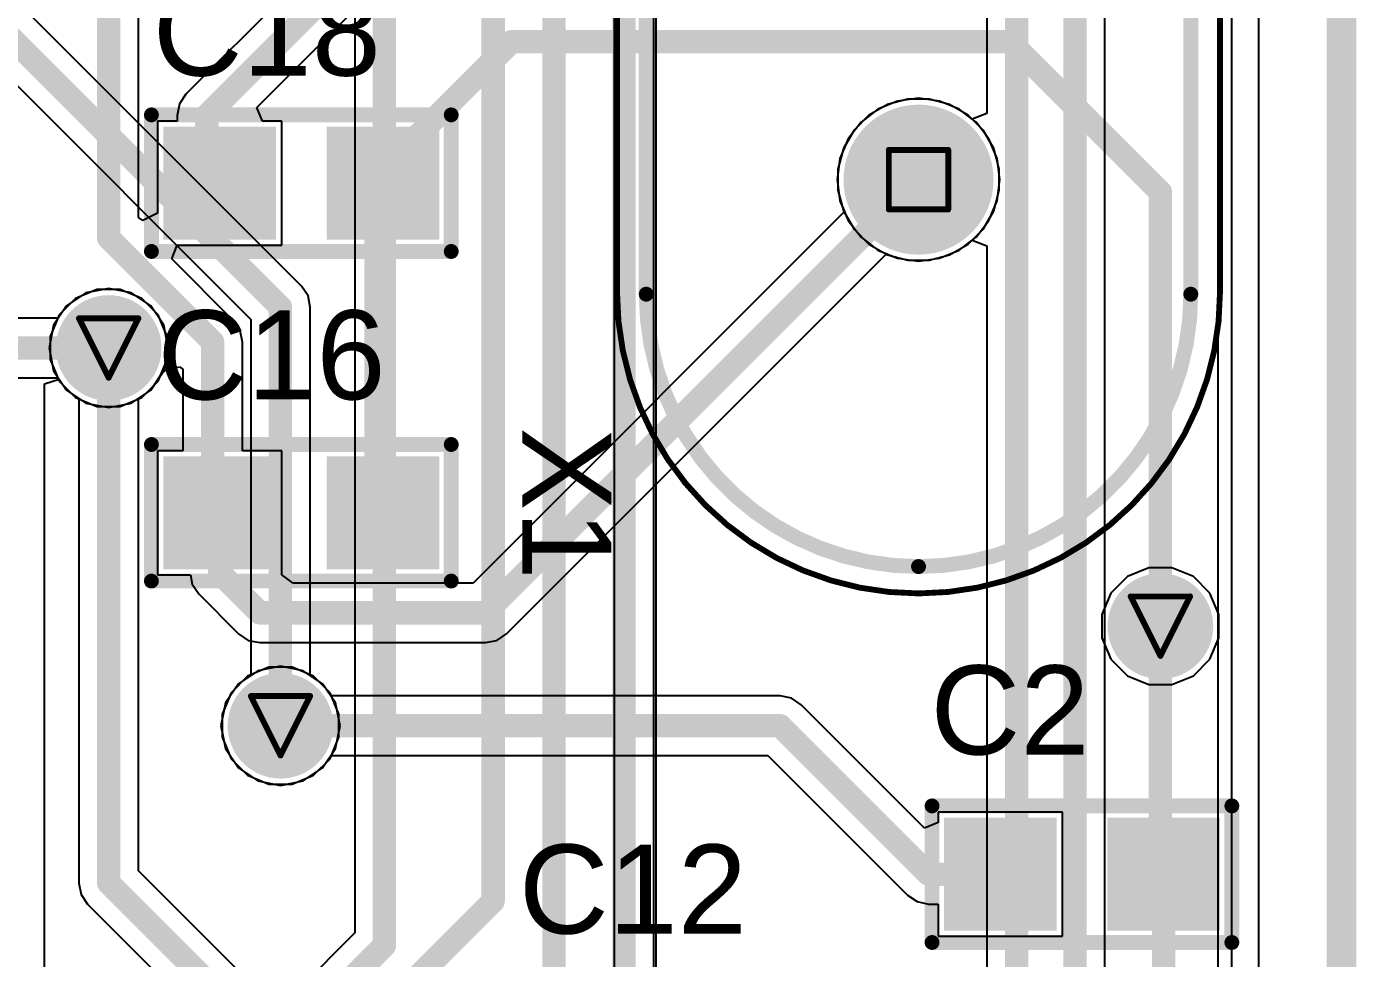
# Model space of a CAD drawing. Header units: inches. Extents: x 0 to 423, y -3 to 110.
# Drawn here: x 52.81 to 64.19, y 35.5 to 43.47 of the extents above; entities that cross this region are included whole.
import ezdxf

# ---------------------------------------------------------------- set-up
doc = ezdxf.new("R2010")
doc.units = ezdxf.units.IN
for name, color, linetype in [('Board Outline', 56, 'Continuous'), ('Bottom Layer', 5, 'Continuous'), ('Bottom Solder', 6, 'Continuous'), ('Drill Drawing', 1, 'Continuous'), ('Mechanical 1', 6, 'Continuous'), ('Mechanical 4', 56, 'Continuous'), ('Mid Layer', 16, 'Continuous'), ('Mid Layer 2', 76, 'Continuous'), ('Multi-Layer', 9, 'Continuous'), ('Pad Holes', 156, 'Continuous'), ('Top Layer', 1, 'Continuous'), ('Top Overlay', 2, 'Continuous'), ('Top Paste', 8, 'Continuous'), ('Top Solder', 216, 'Continuous'), ('Via Holes', 16, 'Continuous')]:
    doc.layers.add(name, color=color, linetype=linetype)
doc.styles.add('Arial', font='', dxfattribs={"height": 0.2})
doc.styles.get('Arial').set_extended_font_data('Arial')

# ---------------------------------------------------------------- blocks, each defined once
blk = doc.blocks.new('XTAL_HC49P488W43L1150T466H350_68')
at = {"layer": 'Bottom Layer'}
h = blk.add_hatch(color=5, dxfattribs=at)
edge = h.paths.add_edge_path()
edge.add_arc((-2.44, 0), 0.54, 0, 360)
h = blk.add_hatch(color=5, dxfattribs=at)
edge = h.paths.add_edge_path()
edge.add_arc((2.44, 0), 0.54, 0, 360)
at = {"layer": 'Bottom Solder'}
h = blk.add_hatch(color=6, dxfattribs=at)
edge = h.paths.add_edge_path()
edge.add_arc((-2.44, 0), 0.642, 0, 360)
h = blk.add_hatch(color=6, dxfattribs=at)
edge = h.paths.add_edge_path()
edge.add_arc((2.44, 0), 0.642, 0, 360)
at = {"layer": 'Mid Layer'}
h = blk.add_hatch(color=16, dxfattribs=at)
edge = h.paths.add_edge_path()
edge.add_arc((-2.44, 0), 0.54, 0, 360)
h = blk.add_hatch(color=16, dxfattribs=at)
edge = h.paths.add_edge_path()
edge.add_arc((2.44, 0), 0.54, 0, 360)
at = {"layer": 'Mid Layer 2'}
h = blk.add_hatch(color=76, dxfattribs=at)
edge = h.paths.add_edge_path()
edge.add_arc((-2.44, 0), 0.54, 0, 360)
h = blk.add_hatch(color=76, dxfattribs=at)
edge = h.paths.add_edge_path()
edge.add_arc((2.44, 0), 0.54, 0, 360)
at = {"layer": 'Multi-Layer'}
h = blk.add_hatch(color=9, dxfattribs=at)
edge = h.paths.add_edge_path()
edge.add_arc((-2.44, 0), 0.54, 0, 360)
h = blk.add_hatch(color=9, dxfattribs=at)
edge = h.paths.add_edge_path()
edge.add_arc((2.44, 0), 0.54, 0, 360)
at = {"layer": 'Pad Holes'}
h = blk.add_hatch(color=7, dxfattribs=at)
edge = h.paths.add_edge_path()
edge.add_arc((-2.44, 0), 0.34, 0, 360)
h = blk.add_hatch(color=7, dxfattribs=at)
edge = h.paths.add_edge_path()
edge.add_arc((2.44, 0), 0.34, 0, 360)
at = {"layer": 'Top Layer'}
h = blk.add_hatch(color=1, dxfattribs=at)
edge = h.paths.add_edge_path()
edge.add_arc((-2.44, 0), 0.54, 0, 360)
h = blk.add_hatch(color=1, dxfattribs=at)
edge = h.paths.add_edge_path()
edge.add_arc((2.44, 0), 0.54, 0, 360)
at = {"layer": 'Top Solder'}
h = blk.add_hatch(color=216, dxfattribs=at)
edge = h.paths.add_edge_path()
edge.add_arc((-2.44, 0), 0.642, 0, 360)
h = blk.add_hatch(color=216, dxfattribs=at)
edge = h.paths.add_edge_path()
edge.add_arc((2.44, 0), 0.642, 0, 360)
at = {"layer": 'Mechanical 1'}
for points in [[(-5.75, 0, 0.127, 0.127, -0.414214), (-3.42, 2.33, 0.127, 0.127, 0)], [(3.42, 2.33, 0.127, 0.127, 0), (-3.42, 2.33, 0.127, 0.127, 0)], [(3.42, 2.33, 0.127, 0.127, -0.414214), (5.75, 0, 0.127, 0.127, 0)], [(-3.42, -2.33, 0.127, 0.127, -0.414214), (-5.75, 0, 0.127, 0.127, 0)], [(5.75, 0, 0.127, 0.127, -0.414214), (3.42, -2.33, 0.127, 0.127, 0)], [(3.42, -2.33, 0.127, 0.127, 0), (-3.42, -2.33, 0.127, 0.127, 0)]]:
    blk.add_lwpolyline(points, format="xyseb", dxfattribs=at)
for points in [[(-3.452, 2.33, 0.0635, 0.0635, 1), (-3.388, 2.33, 0.0635, 0.0635, 1)], [(-3.452, 2.33, 0.0635, 0.0635, 1), (-3.388, 2.33, 0.0635, 0.0635, 1)], [(3.388, 2.33, 0.0635, 0.0635, 1), (3.452, 2.33, 0.0635, 0.0635, 1)], [(3.388, 2.33, 0.0635, 0.0635, 1), (3.452, 2.33, 0.0635, 0.0635, 1)], [(-5.782, 0, 0.0635, 0.0635, 1), (-5.718, 0, 0.0635, 0.0635, 1)], [(-5.782, 0, 0.0635, 0.0635, 1), (-5.718, 0, 0.0635, 0.0635, 1)], [(5.718, 0, 0.0635, 0.0635, 1), (5.782, 0, 0.0635, 0.0635, 1)], [(5.718, 0, 0.0635, 0.0635, 1), (5.782, 0, 0.0635, 0.0635, 1)], [(-3.452, -2.33, 0.0635, 0.0635, 1), (-3.388, -2.33, 0.0635, 0.0635, 1)], [(-3.452, -2.33, 0.0635, 0.0635, 1), (-3.388, -2.33, 0.0635, 0.0635, 1)], [(3.388, -2.33, 0.0635, 0.0635, 1), (3.452, -2.33, 0.0635, 0.0635, 1)], [(3.388, -2.33, 0.0635, 0.0635, 1), (3.452, -2.33, 0.0635, 0.0635, 1)]]:
    blk.add_lwpolyline(points, format="xyseb", close=True, dxfattribs=at)
at = {"layer": 'Mechanical 4'}
for points in [[(-6, -0.005, 0.05, 0.05, -0.414214), (-3.415, 2.58, 0.05, 0.05, 0)], [(3.4, 2.58, 0.05, 0.05, 0), (-3.41, 2.58, 0.05, 0.05, 0)], [(3.4, 2.58, 0.05, 0.05, -1), (3.4, -2.58, 0.05, 0.05, 0)], [(-3.322, -2.581, 0.05, 0.05, -0.424475), (-6, 0.005, 0.05, 0.05, 0)], [(3.4, -2.58, 0.05, 0.05, 0), (-3.3, -2.58, 0.05, 0.05, 0)]]:
    blk.add_lwpolyline(points, format="xyseb", dxfattribs=at)
for points in [[(-3.427, 2.58, 0.025, 0.025, 1), (-3.403, 2.58, 0.025, 0.025, 1)], [(-3.423, 2.58, 0.025, 0.025, 1), (-3.398, 2.58, 0.025, 0.025, 1)], [(3.388, 2.58, 0.025, 0.025, 1), (3.413, 2.58, 0.025, 0.025, 1)], [(3.388, 2.58, 0.025, 0.025, 1), (3.413, 2.58, 0.025, 0.025, 1)], [(-6.013, 0.005, 0.025, 0.025, 1), (-5.988, 0.005, 0.025, 0.025, 1)], [(-6.013, -0.005, 0.025, 0.025, 1), (-5.988, -0.005, 0.025, 0.025, 1)], [(-3.335, -2.581, 0.025, 0.025, 1), (-3.31, -2.581, 0.025, 0.025, 1)], [(-3.313, -2.58, 0.025, 0.025, 1), (-3.288, -2.58, 0.025, 0.025, 1)], [(3.388, -2.58, 0.025, 0.025, 1), (3.413, -2.58, 0.025, 0.025, 1)], [(3.388, -2.58, 0.025, 0.025, 1), (3.413, -2.58, 0.025, 0.025, 1)]]:
    blk.add_lwpolyline(points, format="xyseb", close=True, dxfattribs=at)
at = {"layer": 'Top Overlay'}
for points in [[(-5.75, 0, 0.127, 0.127, -0.414214), (-3.42, 2.33, 0.127, 0.127, 0)], [(3.42, 2.33, 0.127, 0.127, 0), (-3.42, 2.33, 0.127, 0.127, 0)], [(3.42, 2.33, 0.127, 0.127, -0.414214), (5.75, 0, 0.127, 0.127, 0)], [(-3.42, -2.33, 0.127, 0.127, -0.414214), (-5.75, 0, 0.127, 0.127, 0)], [(5.75, 0, 0.127, 0.127, -0.414214), (3.42, -2.33, 0.127, 0.127, 0)], [(3.42, -2.33, 0.127, 0.127, 0), (-3.42, -2.33, 0.127, 0.127, 0)]]:
    blk.add_lwpolyline(points, format="xyseb", dxfattribs=at)
for points in [[(-3.452, 2.33, 0.0635, 0.0635, 1), (-3.388, 2.33, 0.0635, 0.0635, 1)], [(-3.452, 2.33, 0.0635, 0.0635, 1), (-3.388, 2.33, 0.0635, 0.0635, 1)], [(3.388, 2.33, 0.0635, 0.0635, 1), (3.452, 2.33, 0.0635, 0.0635, 1)], [(3.388, 2.33, 0.0635, 0.0635, 1), (3.452, 2.33, 0.0635, 0.0635, 1)], [(-5.782, 0, 0.0635, 0.0635, 1), (-5.718, 0, 0.0635, 0.0635, 1)], [(-5.782, 0, 0.0635, 0.0635, 1), (-5.718, 0, 0.0635, 0.0635, 1)], [(5.718, 0, 0.0635, 0.0635, 1), (5.782, 0, 0.0635, 0.0635, 1)], [(5.718, 0, 0.0635, 0.0635, 1), (5.782, 0, 0.0635, 0.0635, 1)], [(-3.452, -2.33, 0.0635, 0.0635, 1), (-3.388, -2.33, 0.0635, 0.0635, 1)], [(-3.452, -2.33, 0.0635, 0.0635, 1), (-3.388, -2.33, 0.0635, 0.0635, 1)], [(3.388, -2.33, 0.0635, 0.0635, 1), (3.452, -2.33, 0.0635, 0.0635, 1)], [(3.388, -2.33, 0.0635, 0.0635, 1), (3.452, -2.33, 0.0635, 0.0635, 1)]]:
    blk.add_lwpolyline(points, format="xyseb", close=True, dxfattribs=at)
blk = doc.blocks.new('0603C_TBD_70')
at = {"layer": 'Top Layer'}
for points in [[(-0.381, 0.381), (0.381, 0.381), (0.381, -0.381), (-0.381, -0.381)], [(1.016, 0.381), (1.778, 0.381), (1.778, -0.381), (1.016, -0.381)]]:
    blk.add_hatch(color=1, dxfattribs=at).paths.add_polyline_path(points)
at = {"layer": 'Top Paste'}
for points in [[(-0.381, 0.381), (0.381, 0.381), (0.381, -0.381), (-0.381, -0.381)], [(1.016, 0.381), (1.778, 0.381), (1.778, -0.381), (1.016, -0.381)]]:
    blk.add_hatch(color=8, dxfattribs=at).paths.add_polyline_path(points)
at = {"layer": 'Top Solder'}
for points in [[(-0.4826, 0.4826), (0.4826, 0.4826), (0.4826, -0.4826), (-0.4826, -0.4826)], [(0.9144, 0.4826), (1.8796, 0.4826), (1.8796, -0.4826), (0.9144, -0.4826)]]:
    blk.add_hatch(color=216, dxfattribs=at).paths.add_polyline_path(points)
at = {"layer": 'Top Overlay'}
for points in [[(-0.5842, 0.5842, 0.127, 0.127, 0), (-0.5842, -0.5842, 0.127, 0.127, 0)], [(1.9812, 0.5842, 0.127, 0.127, 0), (-0.5842, 0.5842, 0.127, 0.127, 0)], [(1.9812, 0.5842, 0.127, 0.127, 0), (1.9812, -0.5842, 0.127, 0.127, 0)], [(1.9812, -0.5842, 0.127, 0.127, 0), (-0.5842, -0.5842, 0.127, 0.127, 0)]]:
    blk.add_lwpolyline(points, format="xyseb", dxfattribs=at)
for points in [[(-0.61595, 0.5842, 0.0635, 0.0635, 1), (-0.55245, 0.5842, 0.0635, 0.0635, 1)], [(-0.61595, 0.5842, 0.0635, 0.0635, 1), (-0.55245, 0.5842, 0.0635, 0.0635, 1)], [(1.94945, 0.5842, 0.0635, 0.0635, 1), (2.01295, 0.5842, 0.0635, 0.0635, 1)], [(1.94945, 0.5842, 0.0635, 0.0635, 1), (2.01295, 0.5842, 0.0635, 0.0635, 1)], [(-0.61595, -0.5842, 0.0635, 0.0635, 1), (-0.55245, -0.5842, 0.0635, 0.0635, 1)], [(-0.61595, -0.5842, 0.0635, 0.0635, 1), (-0.55245, -0.5842, 0.0635, 0.0635, 1)], [(1.94945, -0.5842, 0.0635, 0.0635, 1), (2.01295, -0.5842, 0.0635, 0.0635, 1)], [(1.94945, -0.5842, 0.0635, 0.0635, 1), (2.01295, -0.5842, 0.0635, 0.0635, 1)]]:
    blk.add_lwpolyline(points, format="xyseb", close=True, dxfattribs=at)
blk = doc.blocks.new('0603C_TBD_82')
at = {"layer": 'Top Layer'}
for points in [[(-0.381, 0.381), (0.381, 0.381), (0.381, -0.381), (-0.381, -0.381)], [(1.016, 0.381), (1.778, 0.381), (1.778, -0.381), (1.016, -0.381)]]:
    blk.add_hatch(color=1, dxfattribs=at).paths.add_polyline_path(points)
at = {"layer": 'Top Paste'}
for points in [[(-0.381, 0.381), (0.381, 0.381), (0.381, -0.381), (-0.381, -0.381)], [(1.016, 0.381), (1.778, 0.381), (1.778, -0.381), (1.016, -0.381)]]:
    blk.add_hatch(color=8, dxfattribs=at).paths.add_polyline_path(points)
at = {"layer": 'Top Solder'}
for points in [[(-0.4826, 0.4826), (0.4826, 0.4826), (0.4826, -0.4826), (-0.4826, -0.4826)], [(0.9144, 0.4826), (1.8796, 0.4826), (1.8796, -0.4826), (0.9144, -0.4826)]]:
    blk.add_hatch(color=216, dxfattribs=at).paths.add_polyline_path(points)
at = {"layer": 'Top Overlay'}
for points in [[(1.9812, 0.5842, 0.127, 0.127, 0), (-0.5842, 0.5842, 0.127, 0.127, 0)], [(-0.5842, 0.5842, 0.127, 0.127, 0), (-0.5842, -0.5842, 0.127, 0.127, 0)], [(1.9812, 0.5842, 0.127, 0.127, 0), (1.9812, -0.5842, 0.127, 0.127, 0)], [(1.9812, -0.5842, 0.127, 0.127, 0), (-0.5842, -0.5842, 0.127, 0.127, 0)]]:
    blk.add_lwpolyline(points, format="xyseb", dxfattribs=at)
for points in [[(-0.61595, 0.5842, 0.0635, 0.0635, 1), (-0.55245, 0.5842, 0.0635, 0.0635, 1)], [(-0.61595, 0.5842, 0.0635, 0.0635, 1), (-0.55245, 0.5842, 0.0635, 0.0635, 1)], [(1.94945, 0.5842, 0.0635, 0.0635, 1), (2.01295, 0.5842, 0.0635, 0.0635, 1)], [(1.94945, 0.5842, 0.0635, 0.0635, 1), (2.01295, 0.5842, 0.0635, 0.0635, 1)], [(-0.61595, -0.5842, 0.0635, 0.0635, 1), (-0.55245, -0.5842, 0.0635, 0.0635, 1)], [(-0.61595, -0.5842, 0.0635, 0.0635, 1), (-0.55245, -0.5842, 0.0635, 0.0635, 1)], [(1.94945, -0.5842, 0.0635, 0.0635, 1), (2.01295, -0.5842, 0.0635, 0.0635, 1)], [(1.94945, -0.5842, 0.0635, 0.0635, 1), (2.01295, -0.5842, 0.0635, 0.0635, 1)]]:
    blk.add_lwpolyline(points, format="xyseb", close=True, dxfattribs=at)
blk = doc.blocks.new('0603C_TBD_84')
at = {"layer": 'Top Layer'}
for points in [[(-0.381, 0.381), (0.381, 0.381), (0.381, -0.381), (-0.381, -0.381)], [(1.016, 0.381), (1.778, 0.381), (1.778, -0.381), (1.016, -0.381)]]:
    blk.add_hatch(color=1, dxfattribs=at).paths.add_polyline_path(points)
at = {"layer": 'Top Paste'}
for points in [[(-0.381, 0.381), (0.381, 0.381), (0.381, -0.381), (-0.381, -0.381)], [(1.016, 0.381), (1.778, 0.381), (1.778, -0.381), (1.016, -0.381)]]:
    blk.add_hatch(color=8, dxfattribs=at).paths.add_polyline_path(points)
at = {"layer": 'Top Solder'}
for points in [[(-0.4826, 0.4826), (0.4826, 0.4826), (0.4826, -0.4826), (-0.4826, -0.4826)], [(0.9144, 0.4826), (1.8796, 0.4826), (1.8796, -0.4826), (0.9144, -0.4826)]]:
    blk.add_hatch(color=216, dxfattribs=at).paths.add_polyline_path(points)
at = {"layer": 'Top Overlay'}
for points in [[(1.9812, 0.5842, 0.127, 0.127, 0), (-0.5842, 0.5842, 0.127, 0.127, 0)], [(-0.5842, 0.5842, 0.127, 0.127, 0), (-0.5842, -0.5842, 0.127, 0.127, 0)], [(1.9812, 0.5842, 0.127, 0.127, 0), (1.9812, -0.5842, 0.127, 0.127, 0)], [(1.9812, -0.5842, 0.127, 0.127, 0), (-0.5842, -0.5842, 0.127, 0.127, 0)]]:
    blk.add_lwpolyline(points, format="xyseb", dxfattribs=at)
for points in [[(-0.61595, 0.5842, 0.0635, 0.0635, 1), (-0.55245, 0.5842, 0.0635, 0.0635, 1)], [(-0.61595, 0.5842, 0.0635, 0.0635, 1), (-0.55245, 0.5842, 0.0635, 0.0635, 1)], [(1.94945, 0.5842, 0.0635, 0.0635, 1), (2.01295, 0.5842, 0.0635, 0.0635, 1)], [(1.94945, 0.5842, 0.0635, 0.0635, 1), (2.01295, 0.5842, 0.0635, 0.0635, 1)], [(-0.61595, -0.5842, 0.0635, 0.0635, 1), (-0.55245, -0.5842, 0.0635, 0.0635, 1)], [(-0.61595, -0.5842, 0.0635, 0.0635, 1), (-0.55245, -0.5842, 0.0635, 0.0635, 1)], [(1.94945, -0.5842, 0.0635, 0.0635, 1), (2.01295, -0.5842, 0.0635, 0.0635, 1)], [(1.94945, -0.5842, 0.0635, 0.0635, 1), (2.01295, -0.5842, 0.0635, 0.0635, 1)]]:
    blk.add_lwpolyline(points, format="xyseb", close=True, dxfattribs=at)

msp = doc.modelspace()

# ---------------------------------------------------------------- hatches: boundary and pattern name
at = {"layer": 'Bottom Layer'}
h = msp.add_hatch(color=5, dxfattribs=at)
edge = h.paths.add_edge_path()
edge.add_arc((53.51, 40.72), 0.35, 0, 360)
h = msp.add_hatch(color=5, dxfattribs=at)
edge = h.paths.add_edge_path()
edge.add_arc((62.51, 38.34), 0.35, 0, 360)
h = msp.add_hatch(color=5, dxfattribs=at)
edge = h.paths.add_edge_path()
edge.add_arc((54.98, 37.488), 0.35, 0, 360)
at = {"layer": 'Bottom Solder'}
h = msp.add_hatch(color=6, dxfattribs=at)
edge = h.paths.add_edge_path()
edge.add_arc((53.51, 40.72), 0.452, 0, 360)
h = msp.add_hatch(color=6, dxfattribs=at)
edge = h.paths.add_edge_path()
edge.add_arc((62.51, 38.34), 0.452, 0, 360)
h = msp.add_hatch(color=6, dxfattribs=at)
edge = h.paths.add_edge_path()
edge.add_arc((54.98, 37.488), 0.452, 0, 360)
at = {"layer": 'Mid Layer'}
h = msp.add_hatch(color=16, dxfattribs=at)
edge = h.paths.add_edge_path()
edge.add_arc((53.51, 40.72), 0.35, 0, 360)
h = msp.add_hatch(color=16, dxfattribs=at)
edge = h.paths.add_edge_path()
edge.add_arc((62.51, 38.34), 0.35, 0, 360)
h = msp.add_hatch(color=16, dxfattribs=at)
edge = h.paths.add_edge_path()
edge.add_arc((54.98, 37.488), 0.35, 0, 360)
at = {"layer": 'Mid Layer 2'}
h = msp.add_hatch(color=76, dxfattribs=at)
edge = h.paths.add_edge_path()
edge.add_arc((53.51, 40.72), 0.35, 0, 360)
h = msp.add_hatch(color=76, dxfattribs=at)
edge = h.paths.add_edge_path()
edge.add_arc((62.51, 38.34), 0.35, 0, 360)
h = msp.add_hatch(color=76, dxfattribs=at)
edge = h.paths.add_edge_path()
edge.add_arc((54.98, 37.488), 0.35, 0, 360)
at = {"layer": 'Top Layer'}
h = msp.add_hatch(color=1, dxfattribs=at)
edge = h.paths.add_edge_path()
edge.add_arc((53.51, 40.72), 0.35, 0, 360)
h = msp.add_hatch(color=1, dxfattribs=at)
edge = h.paths.add_edge_path()
edge.add_arc((62.51, 38.34), 0.35, 0, 360)
h = msp.add_hatch(color=1, dxfattribs=at)
edge = h.paths.add_edge_path()
edge.add_arc((54.98, 37.488), 0.35, 0, 360)
at = {"layer": 'Top Solder'}
h = msp.add_hatch(color=216, dxfattribs=at)
edge = h.paths.add_edge_path()
edge.add_arc((53.51, 40.72), 0.452, 0, 360)
h = msp.add_hatch(color=216, dxfattribs=at)
edge = h.paths.add_edge_path()
edge.add_arc((62.51, 38.34), 0.452, 0, 360)
h = msp.add_hatch(color=216, dxfattribs=at)
edge = h.paths.add_edge_path()
edge.add_arc((54.98, 37.488), 0.452, 0, 360)
at = {"layer": 'Via Holes'}
h = msp.add_hatch(color=7, dxfattribs=at)
edge = h.paths.add_edge_path()
edge.add_arc((53.51, 40.72), 0.25, 0, 360)
h = msp.add_hatch(color=7, dxfattribs=at)
edge = h.paths.add_edge_path()
edge.add_arc((62.51, 38.34), 0.25, 0, 360)
h = msp.add_hatch(color=7, dxfattribs=at)
edge = h.paths.add_edge_path()
edge.add_arc((54.98, 37.488), 0.25, 0, 360)

# ---------------------------------------------------------------- linework, layer by layer
at = {"layer": 'Board Outline'}
msp.add_lwpolyline([(64.06, 0, 0.254, 0.254, 0), (64.06, 79.42, 0.254, 0.254, 0)], format="xyseb", dxfattribs=at)
at = {"layer": 'Bottom Layer'}
for p, q in [((58.175, 33.05), (58.175, 50.27)), ((62.035, 7.36), (62.035, 49.815)), ((55.615, 48.329), (55.615, 35.715)), ((61.025, 46.474), (61.025, 42.726)), ((55.161, 41.25), (51.645, 44.765)), ((51.285, 44.405), (54.725, 40.964)), ((63, 44.11), (63, 42.763)), ((60.26, 42.832), (60.092, 42.763)), ((60.44, 42.856), (60.26, 42.832)), ((60.62, 42.832), (60.44, 42.856)), ((60.788, 42.763), (60.62, 42.832)), ((60.092, 42.763), (59.948, 42.652)), ((60.898, 42.678), (60.788, 42.763)), ((61.025, 42.726), (60.898, 42.678)), ((63, 42.763), (63, 41.25)), ((59.948, 42.652), (59.837, 42.508)), ((59.837, 42.508), (59.768, 42.34)), ((59.768, 42.34), (59.744, 42.16)), ((59.744, 42.16), (59.768, 41.98)), ((59.768, 41.98), (59.837, 41.812)), ((59.837, 41.812), (59.948, 41.668)), ((59.948, 41.668), (60.092, 41.557)), ((60.092, 41.557), (60.26, 41.488)), ((60.62, 41.488), (60.788, 41.557)), ((60.788, 41.557), (60.898, 41.642)), ((60.898, 41.642), (61.025, 41.594)), ((61.025, 41.594), (61.025, 8.049)), ((60.26, 41.488), (60.44, 41.464)), ((60.44, 41.464), (60.62, 41.488)), ((53.51, 41.23), (53.315, 41.191)), ((53.705, 41.191), (53.51, 41.23)), ((55.216, 41.167), (55.161, 41.25)), ((63, 41.25), (63, 40.249)), ((53.149, 41.08), (53.079, 40.975)), ((53.315, 41.191), (53.149, 41.08)), ((53.87, 41.08), (53.705, 41.191)), ((53.981, 40.915), (53.87, 41.08)), ((55.235, 41.07), (55.216, 41.167)), ((53.079, 40.975), (52.237, 40.975)), ((55.235, 37.919), (55.235, 41.07)), ((54.02, 40.72), (53.981, 40.915)), ((54.725, 40.964), (54.725, 37.919)), ((53.981, 40.525), (54.02, 40.72)), ((53.87, 40.36), (53.981, 40.525)), ((52.131, 40.465), (53.079, 40.465)), ((53.079, 40.465), (53.149, 40.36)), ((53.149, 40.36), (53.315, 40.249)), ((53.705, 40.249), (53.87, 40.36)), ((53.315, 40.249), (53.51, 40.21)), ((53.51, 40.21), (53.705, 40.249)), ((63, 40.249), (63, 38.867)), ((63, 38.867), (63, 37.488)), ((54.725, 37.919), (54.62, 37.848)), ((55.341, 37.848), (55.235, 37.919)), ((54.62, 37.848), (54.509, 37.683)), ((55.451, 37.683), (55.341, 37.848)), ((54.509, 37.683), (54.471, 37.488)), ((55.49, 37.488), (55.451, 37.683)), ((54.471, 37.488), (54.509, 37.293)), ((55.451, 37.293), (55.49, 37.488)), ((63, 37.488), (63, 36.463)), ((54.509, 37.293), (54.62, 37.128)), ((55.341, 37.128), (55.451, 37.293)), ((54.62, 37.128), (54.785, 37.017)), ((55.175, 37.017), (55.341, 37.128)), ((54.785, 37.017), (54.98, 36.978)), ((54.98, 36.978), (55.175, 37.017)), ((63, 36.463), (63, 35.417)), ((55.615, 35.715), (54.41, 34.51))]:
    msp.add_line(p, q, dxfattribs=at)
for points in [[(57.92, 30.007, 0.2, 0.2, 0), (57.92, 50.27, 0.2, 0.2, 0)], [(61.28, 50.29, 0.2, 0.2, 0), (61.28, 7.943, 0.2, 0.2, 0)], [(57.32, 35.296, 0.2, 0.2, 0), (57.32, 49.85, 0.2, 0.2, 0)], [(61.78, 49.815, 0.2, 0.2, 0), (61.78, 7.173, 0.2, 0.2, 0)], [(56.8, 35.988, 0.2, 0.2, 0), (56.8, 49.245, 0.2, 0.2, 0)], [(55.87, 35.609, 0.2, 0.2, 0), (55.87, 48.76, 0.2, 0.2, 0)], [(51.16, 44.89, 0.2, 0.2, 0), (54.98, 41.07, 0.2, 0.2, 0)], [(54.98, 37.488, 0.2, 0.2, 0), (54.98, 41.07, 0.2, 0.2, 0)], [(52.131, 40.72, 0.2, 0.2, 0), (53.51, 40.72, 0.2, 0.2, 0)], [(54.98, 34.168, 0.2, 0.2, 0), (56.8, 35.988, 0.2, 0.2, 0)], [(54.59, 34.33, 0.2, 0.2, 0), (55.87, 35.609, 0.2, 0.2, 0)]]:
    msp.add_lwpolyline(points, format="xyseb", dxfattribs=at)
for points in [[(54.93, 41.07, 0.1, 0.1, 1), (55.03, 41.07, 0.1, 0.1, 1)], [(54.93, 41.07, 0.1, 0.1, 1), (55.03, 41.07, 0.1, 0.1, 1)], [(53.46, 40.72, 0.1, 0.1, 1), (53.56, 40.72, 0.1, 0.1, 1)], [(54.93, 37.488, 0.1, 0.1, 1), (55.03, 37.488, 0.1, 0.1, 1)], [(56.75, 35.988, 0.1, 0.1, 1), (56.85, 35.988, 0.1, 0.1, 1)], [(56.75, 35.988, 0.1, 0.1, 1), (56.85, 35.988, 0.1, 0.1, 1)], [(55.82, 35.609, 0.1, 0.1, 1), (55.92, 35.609, 0.1, 0.1, 1)], [(55.82, 35.609, 0.1, 0.1, 1), (55.92, 35.609, 0.1, 0.1, 1)]]:
    msp.add_lwpolyline(points, format="xyseb", close=True, dxfattribs=at)
at = {"layer": 'Drill Drawing'}
for points in [[(60.186, 42.414, 0.0508, 0.0508, 0), (60.694, 42.414, 0.0508, 0.0508, 0)], [(60.186, 41.906, 0.0508, 0.0508, 0), (60.186, 42.414, 0.0508, 0.0508, 0)], [(60.694, 41.906, 0.0508, 0.0508, 0), (60.694, 42.414, 0.0508, 0.0508, 0)], [(60.186, 41.906, 0.0508, 0.0508, 0), (60.694, 41.906, 0.0508, 0.0508, 0)], [(53.256, 40.974, 0.0508, 0.0508, 0), (53.764, 40.974, 0.0508, 0.0508, 0)], [(53.256, 40.974, 0.0508, 0.0508, 0), (53.51, 40.466, 0.0508, 0.0508, 0)], [(53.51, 40.466, 0.0508, 0.0508, 0), (53.764, 40.974, 0.0508, 0.0508, 0)], [(62.256, 38.594, 0.0508, 0.0508, 0), (62.764, 38.594, 0.0508, 0.0508, 0)], [(62.256, 38.594, 0.0508, 0.0508, 0), (62.51, 38.086, 0.0508, 0.0508, 0)], [(62.51, 38.086, 0.0508, 0.0508, 0), (62.764, 38.594, 0.0508, 0.0508, 0)], [(54.726, 37.742, 0.0508, 0.0508, 0), (55.234, 37.742, 0.0508, 0.0508, 0)], [(54.726, 37.742, 0.0508, 0.0508, 0), (54.98, 37.234, 0.0508, 0.0508, 0)], [(54.98, 37.234, 0.0508, 0.0508, 0), (55.234, 37.742, 0.0508, 0.0508, 0)]]:
    msp.add_lwpolyline(points, format="xyseb", dxfattribs=at)
for points in [[(60.173, 42.414, 0.0254, 0.0254, 1), (60.199, 42.414, 0.0254, 0.0254, 1)], [(60.173, 42.414, 0.0254, 0.0254, 1), (60.199, 42.414, 0.0254, 0.0254, 1)], [(60.681, 42.414, 0.0254, 0.0254, 1), (60.707, 42.414, 0.0254, 0.0254, 1)], [(60.681, 42.414, 0.0254, 0.0254, 1), (60.707, 42.414, 0.0254, 0.0254, 1)], [(60.173, 41.906, 0.0254, 0.0254, 1), (60.199, 41.906, 0.0254, 0.0254, 1)], [(60.173, 41.906, 0.0254, 0.0254, 1), (60.199, 41.906, 0.0254, 0.0254, 1)], [(60.681, 41.906, 0.0254, 0.0254, 1), (60.707, 41.906, 0.0254, 0.0254, 1)], [(60.681, 41.906, 0.0254, 0.0254, 1), (60.707, 41.906, 0.0254, 0.0254, 1)], [(53.243, 40.974, 0.0254, 0.0254, 1), (53.269, 40.974, 0.0254, 0.0254, 1)], [(53.243, 40.974, 0.0254, 0.0254, 1), (53.269, 40.974, 0.0254, 0.0254, 1)], [(53.751, 40.974, 0.0254, 0.0254, 1), (53.777, 40.974, 0.0254, 0.0254, 1)], [(53.751, 40.974, 0.0254, 0.0254, 1), (53.777, 40.974, 0.0254, 0.0254, 1)], [(53.497, 40.466, 0.0254, 0.0254, 1), (53.523, 40.466, 0.0254, 0.0254, 1)], [(53.497, 40.466, 0.0254, 0.0254, 1), (53.523, 40.466, 0.0254, 0.0254, 1)], [(62.243, 38.594, 0.0254, 0.0254, 1), (62.269, 38.594, 0.0254, 0.0254, 1)], [(62.243, 38.594, 0.0254, 0.0254, 1), (62.269, 38.594, 0.0254, 0.0254, 1)], [(62.751, 38.594, 0.0254, 0.0254, 1), (62.777, 38.594, 0.0254, 0.0254, 1)], [(62.751, 38.594, 0.0254, 0.0254, 1), (62.777, 38.594, 0.0254, 0.0254, 1)], [(62.497, 38.086, 0.0254, 0.0254, 1), (62.523, 38.086, 0.0254, 0.0254, 1)], [(62.497, 38.086, 0.0254, 0.0254, 1), (62.523, 38.086, 0.0254, 0.0254, 1)], [(54.714, 37.742, 0.0254, 0.0254, 1), (54.739, 37.742, 0.0254, 0.0254, 1)], [(54.714, 37.742, 0.0254, 0.0254, 1), (54.739, 37.742, 0.0254, 0.0254, 1)], [(55.222, 37.742, 0.0254, 0.0254, 1), (55.247, 37.742, 0.0254, 0.0254, 1)], [(55.222, 37.742, 0.0254, 0.0254, 1), (55.247, 37.742, 0.0254, 0.0254, 1)], [(54.968, 37.234, 0.0254, 0.0254, 1), (54.993, 37.234, 0.0254, 0.0254, 1)], [(54.968, 37.234, 0.0254, 0.0254, 1), (54.993, 37.234, 0.0254, 0.0254, 1)]]:
    msp.add_lwpolyline(points, format="xyseb", close=True, dxfattribs=at)
at = {"layer": 'Mechanical 1'}
msp.add_lwpolyline([(64.06, 0, 0.254, 0.254, 0), (64.06, 79.42, 0.254, 0.254, 0)], format="xyseb", dxfattribs=at)
at = {"layer": 'Mid Layer'}
for p, q in [((63.119, 43.989), (63.119, 42.763)), ((60.26, 42.832), (60.092, 42.763)), ((60.44, 42.856), (60.26, 42.832)), ((60.62, 42.832), (60.44, 42.856)), ((60.788, 42.763), (60.62, 42.832)), ((60.092, 42.763), (59.948, 42.652)), ((60.932, 42.652), (60.788, 42.763)), ((63.119, 42.763), (63.119, 41.512)), ((59.948, 42.652), (59.837, 42.508)), ((61.043, 42.508), (60.932, 42.652)), ((59.837, 42.508), (59.768, 42.34)), ((61.112, 42.34), (61.043, 42.508)), ((59.768, 42.34), (59.744, 42.16)), ((61.136, 42.16), (61.112, 42.34)), ((59.744, 42.16), (59.768, 41.98)), ((61.112, 41.98), (61.136, 42.16)), ((59.768, 41.98), (59.837, 41.812)), ((61.043, 41.812), (61.112, 41.98)), ((59.837, 41.812), (59.948, 41.668)), ((60.932, 41.668), (61.043, 41.812)), ((59.948, 41.668), (60.092, 41.557)), ((60.788, 41.557), (60.932, 41.668)), ((60.092, 41.557), (60.26, 41.488)), ((60.62, 41.488), (60.788, 41.557)), ((60.26, 41.488), (60.44, 41.464)), ((60.44, 41.464), (60.62, 41.488)), ((63.119, 41.512), (63.119, 40.36)), ((53.51, 41.23), (53.315, 41.191)), ((53.705, 41.191), (53.51, 41.23)), ((53.149, 41.08), (53.039, 40.915)), ((53.315, 41.191), (53.149, 41.08)), ((53.87, 41.08), (53.705, 41.191)), ((53.981, 40.915), (53.87, 41.08)), ((53.039, 40.915), (53, 40.72)), ((54.02, 40.72), (53.981, 40.915)), ((53, 40.72), (53.039, 40.525)), ((53.981, 40.525), (54.02, 40.72)), ((53.039, 40.525), (53.149, 40.36)), ((53.87, 40.36), (53.981, 40.525)), ((53.149, 40.36), (53.315, 40.249)), ((53.705, 40.249), (53.87, 40.36)), ((63.119, 40.36), (63.119, 38.867)), ((53.315, 40.249), (53.51, 40.21)), ((53.51, 40.21), (53.705, 40.249)), ((63.119, 38.867), (63.119, 37.316)), ((54.785, 37.959), (54.62, 37.848)), ((54.98, 37.998), (54.785, 37.959)), ((55.175, 37.959), (54.98, 37.998)), ((55.341, 37.848), (55.175, 37.959)), ((54.62, 37.848), (54.509, 37.683)), ((55.451, 37.683), (55.341, 37.848)), ((54.509, 37.683), (54.471, 37.488)), ((55.49, 37.488), (55.451, 37.683)), ((54.471, 37.488), (54.509, 37.293)), ((55.451, 37.293), (55.49, 37.488)), ((54.509, 37.293), (54.62, 37.128)), ((55.341, 37.128), (55.451, 37.293)), ((63.119, 37.316), (63.119, 36.178)), ((54.62, 37.128), (54.785, 37.017)), ((55.175, 37.017), (55.341, 37.128)), ((54.785, 37.017), (54.98, 36.978)), ((54.98, 36.978), (55.175, 37.017)), ((63.119, 36.178), (63.119, 34.948))]:
    msp.add_line(p, q, dxfattribs=at)
at = {"layer": 'Mid Layer 2'}
for p, q in [((63.348, 79.045), (63.348, 26.797)), ((58.195, 31.164), (58.195, 71.745)), ((57.836, 71.351), (57.836, 31.496)), ((60.174, 42.803), (60.016, 42.712)), ((60.349, 42.85), (60.174, 42.803)), ((60.531, 42.85), (60.349, 42.85)), ((60.706, 42.803), (60.531, 42.85)), ((60.864, 42.712), (60.706, 42.803)), ((60.016, 42.712), (59.888, 42.584)), ((60.992, 42.584), (60.864, 42.712)), ((59.888, 42.584), (59.797, 42.426)), ((61.083, 42.426), (60.992, 42.584)), ((59.797, 42.426), (59.75, 42.251)), ((61.13, 42.251), (61.083, 42.426)), ((59.75, 42.251), (59.75, 42.069)), ((61.13, 42.069), (61.13, 42.251)), ((59.75, 42.069), (59.797, 41.894)), ((61.083, 41.894), (61.13, 42.069)), ((59.797, 41.894), (59.888, 41.736)), ((60.992, 41.736), (61.083, 41.894)), ((59.888, 41.736), (60.016, 41.608)), ((60.864, 41.608), (60.992, 41.736)), ((60.016, 41.608), (60.174, 41.517)), ((60.706, 41.517), (60.864, 41.608)), ((60.174, 41.517), (60.349, 41.47)), ((60.349, 41.47), (60.531, 41.47)), ((60.531, 41.47), (60.706, 41.517)), ((53.41, 41.22), (53.227, 41.144)), ((53.609, 41.22), (53.41, 41.22)), ((53.793, 41.144), (53.609, 41.22)), ((53.227, 41.144), (53.086, 41.003)), ((53.934, 41.003), (53.793, 41.144)), ((53.086, 41.003), (53.01, 40.819)), ((54.01, 40.819), (53.934, 41.003)), ((53.01, 40.819), (53.01, 40.621)), ((54.01, 40.621), (54.01, 40.819)), ((53.01, 40.621), (53.086, 40.437)), ((53.934, 40.437), (54.01, 40.621)), ((53.086, 40.437), (53.227, 40.296)), ((53.793, 40.296), (53.934, 40.437)), ((53.227, 40.296), (53.41, 40.22)), ((53.609, 40.22), (53.793, 40.296)), ((53.41, 40.22), (53.609, 40.22)), ((62.411, 38.84), (62.227, 38.764)), ((62.609, 38.84), (62.411, 38.84)), ((62.793, 38.764), (62.609, 38.84)), ((62.227, 38.764), (62.086, 38.623)), ((62.934, 38.623), (62.793, 38.764)), ((62.086, 38.623), (62.01, 38.439)), ((63.01, 38.439), (62.934, 38.623)), ((62.01, 38.439), (62.01, 38.241)), ((63.01, 38.241), (63.01, 38.439)), ((62.01, 38.241), (62.086, 38.057)), ((62.934, 38.057), (63.01, 38.241)), ((62.086, 38.057), (62.227, 37.916)), ((62.793, 37.916), (62.934, 38.057)), ((54.697, 37.912), (54.557, 37.771)), ((54.881, 37.988), (54.697, 37.912)), ((55.08, 37.988), (54.881, 37.988)), ((55.264, 37.912), (55.08, 37.988)), ((55.404, 37.771), (55.264, 37.912)), ((62.227, 37.916), (62.411, 37.84)), ((62.609, 37.84), (62.793, 37.916)), ((62.411, 37.84), (62.609, 37.84)), ((54.557, 37.771), (54.48, 37.587)), ((55.48, 37.587), (55.404, 37.771)), ((54.48, 37.587), (54.48, 37.389)), ((55.48, 37.389), (55.48, 37.587)), ((54.48, 37.389), (54.557, 37.205)), ((55.404, 37.205), (55.48, 37.389)), ((54.557, 37.205), (54.697, 37.064)), ((55.264, 37.064), (55.404, 37.205)), ((54.697, 37.064), (54.881, 36.988)), ((54.881, 36.988), (55.08, 36.988)), ((55.08, 36.988), (55.264, 37.064))]:
    msp.add_line(p, q, dxfattribs=at)
at = {"layer": 'Top Layer'}
for p, q in [((53.765, 41.837), (53.765, 44.805)), ((55.512, 44.232), (54.17, 42.89)), ((54.779, 42.778), (56.037, 44.037)), ((63, 43.499), (63, 42.518)), ((54.115, 42.808), (54.095, 42.71)), ((54.17, 42.89), (54.115, 42.808)), ((60.26, 42.832), (60.092, 42.763)), ((60.44, 42.856), (60.26, 42.832)), ((60.62, 42.832), (60.44, 42.856)), ((60.788, 42.763), (60.62, 42.832)), ((54.095, 42.71), (54.095, 42.661)), ((54.827, 42.661), (54.779, 42.778)), ((60.092, 42.763), (59.948, 42.652)), ((60.932, 42.652), (60.788, 42.763)), ((54.095, 42.661), (53.929, 42.661)), ((53.929, 42.661), (53.929, 41.874)), ((54.991, 42.661), (54.827, 42.661)), ((54.991, 41.599), (54.991, 42.661)), ((59.948, 42.652), (59.837, 42.508)), ((61.043, 42.508), (60.932, 42.652)), ((59.837, 42.508), (59.768, 42.34)), ((61.112, 42.34), (61.043, 42.508)), ((63, 42.518), (63, 41.26)), ((59.768, 42.34), (59.744, 42.16)), ((61.136, 42.16), (61.112, 42.34)), ((59.744, 42.16), (59.768, 41.98)), ((61.112, 41.98), (61.136, 42.16)), ((59.806, 41.887), (56.628, 38.709)), ((59.768, 41.98), (59.806, 41.887)), ((61.043, 41.812), (61.112, 41.98)), ((53.802, 41.81), (53.765, 41.837)), ((53.929, 41.874), (53.802, 41.81)), ((60.932, 41.668), (61.043, 41.812)), ((60.788, 41.557), (60.932, 41.668)), ((54.049, 41.482), (54.097, 41.599)), ((54.097, 41.599), (54.991, 41.599)), ((60.62, 41.488), (60.788, 41.557)), ((54.58, 40.95), (54.049, 41.482)), ((56.914, 38.274), (60.167, 41.526)), ((60.167, 41.526), (60.26, 41.488)), ((60.26, 41.488), (60.44, 41.464)), ((60.44, 41.464), (60.62, 41.488)), ((63, 41.26), (63, 40.463)), ((54.635, 40.868), (54.58, 40.95)), ((54.655, 40.77), (54.635, 40.868)), ((54.655, 39.841), (54.655, 40.77)), ((53.971, 40.51), (53.998, 40.529)), ((53.998, 40.529), (54.117, 40.56)), ((54.117, 40.56), (54.145, 40.539)), ((54.145, 40.539), (54.145, 39.841)), ((52.96, 40.414), (53.087, 40.453)), ((52.96, 29.876), (52.96, 40.414)), ((53.087, 40.453), (53.149, 40.36)), ((53.87, 40.36), (53.971, 40.51)), ((63, 40.463), (63, 39.005)), ((53.149, 40.36), (53.255, 40.289)), ((53.255, 40.289), (53.255, 36.142)), ((53.765, 40.289), (53.87, 40.36)), ((53.765, 36.248), (53.765, 40.289)), ((54.145, 39.841), (53.929, 39.841)), ((53.929, 39.841), (53.929, 38.779)), ((54.991, 39.841), (54.655, 39.841)), ((54.991, 38.779), (54.991, 39.841)), ((63, 39.005), (63, 37.957)), ((53.929, 38.779), (54.209, 38.779)), ((54.209, 38.779), (54.225, 38.699)), ((54.225, 38.699), (54.28, 38.616)), ((55.089, 38.709), (54.991, 38.779)), ((56.628, 38.709), (55.089, 38.709)), ((54.28, 38.616), (54.622, 38.274)), ((54.622, 38.274), (54.705, 38.218)), ((56.832, 38.218), (56.914, 38.274)), ((54.705, 38.218), (54.802, 38.199)), ((54.802, 38.199), (56.734, 38.199)), ((56.734, 38.199), (56.832, 38.218)), ((54.785, 37.959), (54.62, 37.848)), ((54.98, 37.998), (54.785, 37.959)), ((55.175, 37.959), (54.98, 37.998)), ((55.341, 37.848), (55.175, 37.959)), ((63, 37.957), (63, 36.665)), ((54.62, 37.848), (54.509, 37.683)), ((55.411, 37.743), (55.341, 37.848)), ((54.509, 37.683), (54.471, 37.488)), ((59.256, 37.743), (55.411, 37.743)), ((59.353, 37.723), (59.256, 37.743)), ((59.436, 37.668), (59.353, 37.723)), ((60.492, 36.612), (59.436, 37.668)), ((54.471, 37.488), (54.509, 37.293)), ((54.509, 37.293), (54.62, 37.128)), ((55.341, 37.128), (55.411, 37.233)), ((55.411, 37.233), (59.15, 37.233)), ((59.15, 37.233), (60.345, 36.038)), ((54.62, 37.128), (54.785, 37.017)), ((55.175, 37.017), (55.341, 37.128)), ((54.785, 37.017), (54.98, 36.978)), ((54.98, 36.978), (55.175, 37.017)), ((60.609, 36.661), (60.492, 36.612)), ((61.671, 36.749), (60.609, 36.749)), ((60.609, 36.749), (60.609, 36.661)), ((61.671, 35.687), (61.671, 36.749)), ((63, 36.665), (63, 35.537)), ((55.609, 34.404), (53.765, 36.248)), ((53.255, 36.142), (53.274, 36.045)), ((53.274, 36.045), (53.33, 35.962)), ((53.33, 35.962), (55.174, 34.118)), ((60.345, 36.038), (60.428, 35.983)), ((60.428, 35.983), (60.526, 35.963)), ((60.526, 35.963), (60.609, 35.963)), ((60.609, 35.963), (60.609, 35.687)), ((60.609, 35.687), (61.671, 35.687)), ((63, 35.537), (63, 34.403))]:
    msp.add_line(p, q, dxfattribs=at)
for points in [[(53.51, 41.66, 0.2, 0.2, 0), (53.51, 45.15, 0.2, 0.2, 0)], [(54.35, 42.71, 0.2, 0.2, 0), (55.857, 44.217, 0.2, 0.2, 0)], [(55.797, 42.18, 0.2, 0.2, 0), (56.957, 43.34, 0.2, 0.2, 0)], [(56.957, 43.34, 0.2, 0.2, 0), (61.224, 43.34, 0.2, 0.2, 0)], [(61.224, 43.34, 0.2, 0.2, 0), (62.51, 42.054, 0.2, 0.2, 0)], [(54.35, 42.13, 0.2, 0.2, 0), (54.35, 42.71, 0.2, 0.2, 0)], [(55.797, 39.31, 0.2, 0.2, 0), (55.797, 42.18, 0.2, 0.2, 0)], [(56.734, 38.454, 0.2, 0.2, 0), (60.44, 42.16, 0.2, 0.2, 0)], [(62.51, 38.34, 0.2, 0.2, 0), (62.51, 42.054, 0.2, 0.2, 0)], [(53.51, 41.66, 0.2, 0.2, 0), (54.4, 40.77, 0.2, 0.2, 0)], [(54.4, 39.31, 0.2, 0.2, 0), (54.4, 40.77, 0.2, 0.2, 0)], [(53.51, 36.142, 0.2, 0.2, 0), (53.51, 40.72, 0.2, 0.2, 0)], [(54.4, 39.31, 0.2, 0.2, 0), (54.46, 39.31, 0.2, 0.2, 0)], [(54.46, 38.796, 0.2, 0.2, 0), (54.46, 39.31, 0.2, 0.2, 0)], [(54.46, 38.796, 0.2, 0.2, 0), (54.802, 38.454, 0.2, 0.2, 0)], [(54.802, 38.454, 0.2, 0.2, 0), (56.734, 38.454, 0.2, 0.2, 0)], [(62.51, 36.245, 0.2, 0.2, 0), (62.51, 38.34, 0.2, 0.2, 0)], [(54.98, 37.488, 0.2, 0.2, 0), (59.256, 37.488, 0.2, 0.2, 0)], [(59.256, 37.488, 0.2, 0.2, 0), (60.526, 36.218, 0.2, 0.2, 0)], [(60.526, 36.218, 0.2, 0.2, 0), (61.14, 36.218, 0.2, 0.2, 0)], [(62.51, 36.245, 0.2, 0.2, 0), (62.537, 36.218, 0.2, 0.2, 0)], [(62.537, 35.386, 0.2, 0.2, 0), (62.537, 36.218, 0.2, 0.2, 0)], [(53.51, 36.142, 0.2, 0.2, 0), (55.429, 34.224, 0.2, 0.2, 0)]]:
    msp.add_lwpolyline(points, format="xyseb", dxfattribs=at)
for points in [[(56.907, 43.34, 0.1, 0.1, 1), (57.007, 43.34, 0.1, 0.1, 1)], [(56.907, 43.34, 0.1, 0.1, 1), (57.007, 43.34, 0.1, 0.1, 1)], [(61.174, 43.34, 0.1, 0.1, 1), (61.274, 43.34, 0.1, 0.1, 1)], [(61.174, 43.34, 0.1, 0.1, 1), (61.274, 43.34, 0.1, 0.1, 1)], [(54.3, 42.71, 0.1, 0.1, 1), (54.4, 42.71, 0.1, 0.1, 1)], [(54.3, 42.71, 0.1, 0.1, 1), (54.4, 42.71, 0.1, 0.1, 1)], [(54.3, 42.13, 0.1, 0.1, 1), (54.4, 42.13, 0.1, 0.1, 1)], [(55.747, 42.18, 0.1, 0.1, 1), (55.847, 42.18, 0.1, 0.1, 1)], [(55.747, 42.18, 0.1, 0.1, 1), (55.847, 42.18, 0.1, 0.1, 1)], [(60.39, 42.16, 0.1, 0.1, 1), (60.49, 42.16, 0.1, 0.1, 1)], [(62.46, 42.054, 0.1, 0.1, 1), (62.56, 42.054, 0.1, 0.1, 1)], [(62.46, 42.054, 0.1, 0.1, 1), (62.56, 42.054, 0.1, 0.1, 1)], [(53.46, 41.66, 0.1, 0.1, 1), (53.56, 41.66, 0.1, 0.1, 1)], [(53.46, 41.66, 0.1, 0.1, 1), (53.56, 41.66, 0.1, 0.1, 1)], [(54.35, 40.77, 0.1, 0.1, 1), (54.45, 40.77, 0.1, 0.1, 1)], [(54.35, 40.77, 0.1, 0.1, 1), (54.45, 40.77, 0.1, 0.1, 1)], [(53.46, 40.72, 0.1, 0.1, 1), (53.56, 40.72, 0.1, 0.1, 1)], [(54.35, 39.31, 0.1, 0.1, 1), (54.45, 39.31, 0.1, 0.1, 1)], [(54.35, 39.31, 0.1, 0.1, 1), (54.45, 39.31, 0.1, 0.1, 1)], [(54.41, 39.31, 0.1, 0.1, 1), (54.51, 39.31, 0.1, 0.1, 1)], [(54.41, 39.31, 0.1, 0.1, 1), (54.51, 39.31, 0.1, 0.1, 1)], [(55.747, 39.31, 0.1, 0.1, 1), (55.847, 39.31, 0.1, 0.1, 1)], [(54.41, 38.796, 0.1, 0.1, 1), (54.51, 38.796, 0.1, 0.1, 1)], [(54.41, 38.796, 0.1, 0.1, 1), (54.51, 38.796, 0.1, 0.1, 1)], [(54.752, 38.454, 0.1, 0.1, 1), (54.852, 38.454, 0.1, 0.1, 1)], [(54.752, 38.454, 0.1, 0.1, 1), (54.852, 38.454, 0.1, 0.1, 1)], [(56.684, 38.454, 0.1, 0.1, 1), (56.784, 38.454, 0.1, 0.1, 1)], [(56.684, 38.454, 0.1, 0.1, 1), (56.784, 38.454, 0.1, 0.1, 1)], [(62.46, 38.34, 0.1, 0.1, 1), (62.56, 38.34, 0.1, 0.1, 1)], [(62.46, 38.34, 0.1, 0.1, 1), (62.56, 38.34, 0.1, 0.1, 1)], [(54.93, 37.488, 0.1, 0.1, 1), (55.03, 37.488, 0.1, 0.1, 1)], [(59.206, 37.488, 0.1, 0.1, 1), (59.306, 37.488, 0.1, 0.1, 1)], [(59.206, 37.488, 0.1, 0.1, 1), (59.306, 37.488, 0.1, 0.1, 1)], [(60.476, 36.218, 0.1, 0.1, 1), (60.576, 36.218, 0.1, 0.1, 1)], [(60.476, 36.218, 0.1, 0.1, 1), (60.576, 36.218, 0.1, 0.1, 1)], [(61.09, 36.218, 0.1, 0.1, 1), (61.19, 36.218, 0.1, 0.1, 1)], [(62.46, 36.245, 0.1, 0.1, 1), (62.56, 36.245, 0.1, 0.1, 1)], [(62.46, 36.245, 0.1, 0.1, 1), (62.56, 36.245, 0.1, 0.1, 1)], [(62.487, 36.218, 0.1, 0.1, 1), (62.587, 36.218, 0.1, 0.1, 1)], [(62.487, 36.218, 0.1, 0.1, 1), (62.587, 36.218, 0.1, 0.1, 1)], [(53.46, 36.142, 0.1, 0.1, 1), (53.56, 36.142, 0.1, 0.1, 1)], [(53.46, 36.142, 0.1, 0.1, 1), (53.56, 36.142, 0.1, 0.1, 1)]]:
    msp.add_lwpolyline(points, format="xyseb", close=True, dxfattribs=at)

# ---------------------------------------------------------------- block references
for name, p, rotation in [('XTAL_HC49P488W43L1150T466H350_68', (60.44, 44.6), 270), ('0603C_TBD_84', (55.857, 42.13), 180), ('0603C_TBD_82', (55.857, 39.31), 180), ('0603C_TBD_70', (62.537, 36.218), 180)]:
    msp.add_blockref(name, p, dxfattribs=dict(rotation=rotation))

# ---------------------------------------------------------------- texts
at = {"layer": 'Top Overlay', "style": 'Arial'}
for s, p in [('C18', (53.887, 43.05)), ('C16', (53.927, 40.28)), ('C2', (60.542, 37.242)), ('C12', (57.02, 35.71))]:
    msp.add_text(s, height=0.762, dxfattribs=at).set_placement(p)
msp.add_text('X1', height=0.762, rotation=270, dxfattribs=at).set_placement((57.05, 40.04))

doc.saveas('drawing.dxf')
